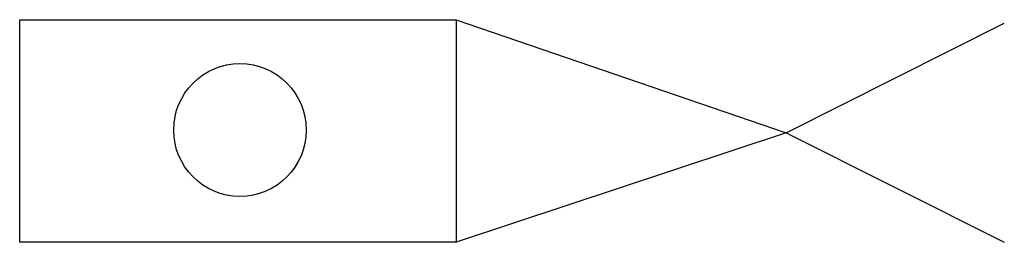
# Model space of a CAD drawing. Header units: millimetres. Extents: x 99 to 550, y 100 to 201.
import ezdxf

# ---------------------------------------------------------------- set-up
doc = ezdxf.new("R2010")
doc.units = ezdxf.units.MM

msp = doc.modelspace()

# ---------------------------------------------------------------- linework, layer by layer
for p, q in [((299.23, 201.37), (450.29, 149.69)), ((450.29, 149.69), (550.07, 199.75)), ((450.29, 149.69), (299.23, 99.65)), ((450.29, 149.69), (550.07, 99.62))]:
    msp.add_line(p, q)
msp.add_lwpolyline([(99.35, 201.37), (299.23, 201.37), (299.23, 99.65), (99.35, 99.65)], close=True)
msp.add_circle((200.18, 150.95), 30.34)

doc.saveas('drawing.dxf')
